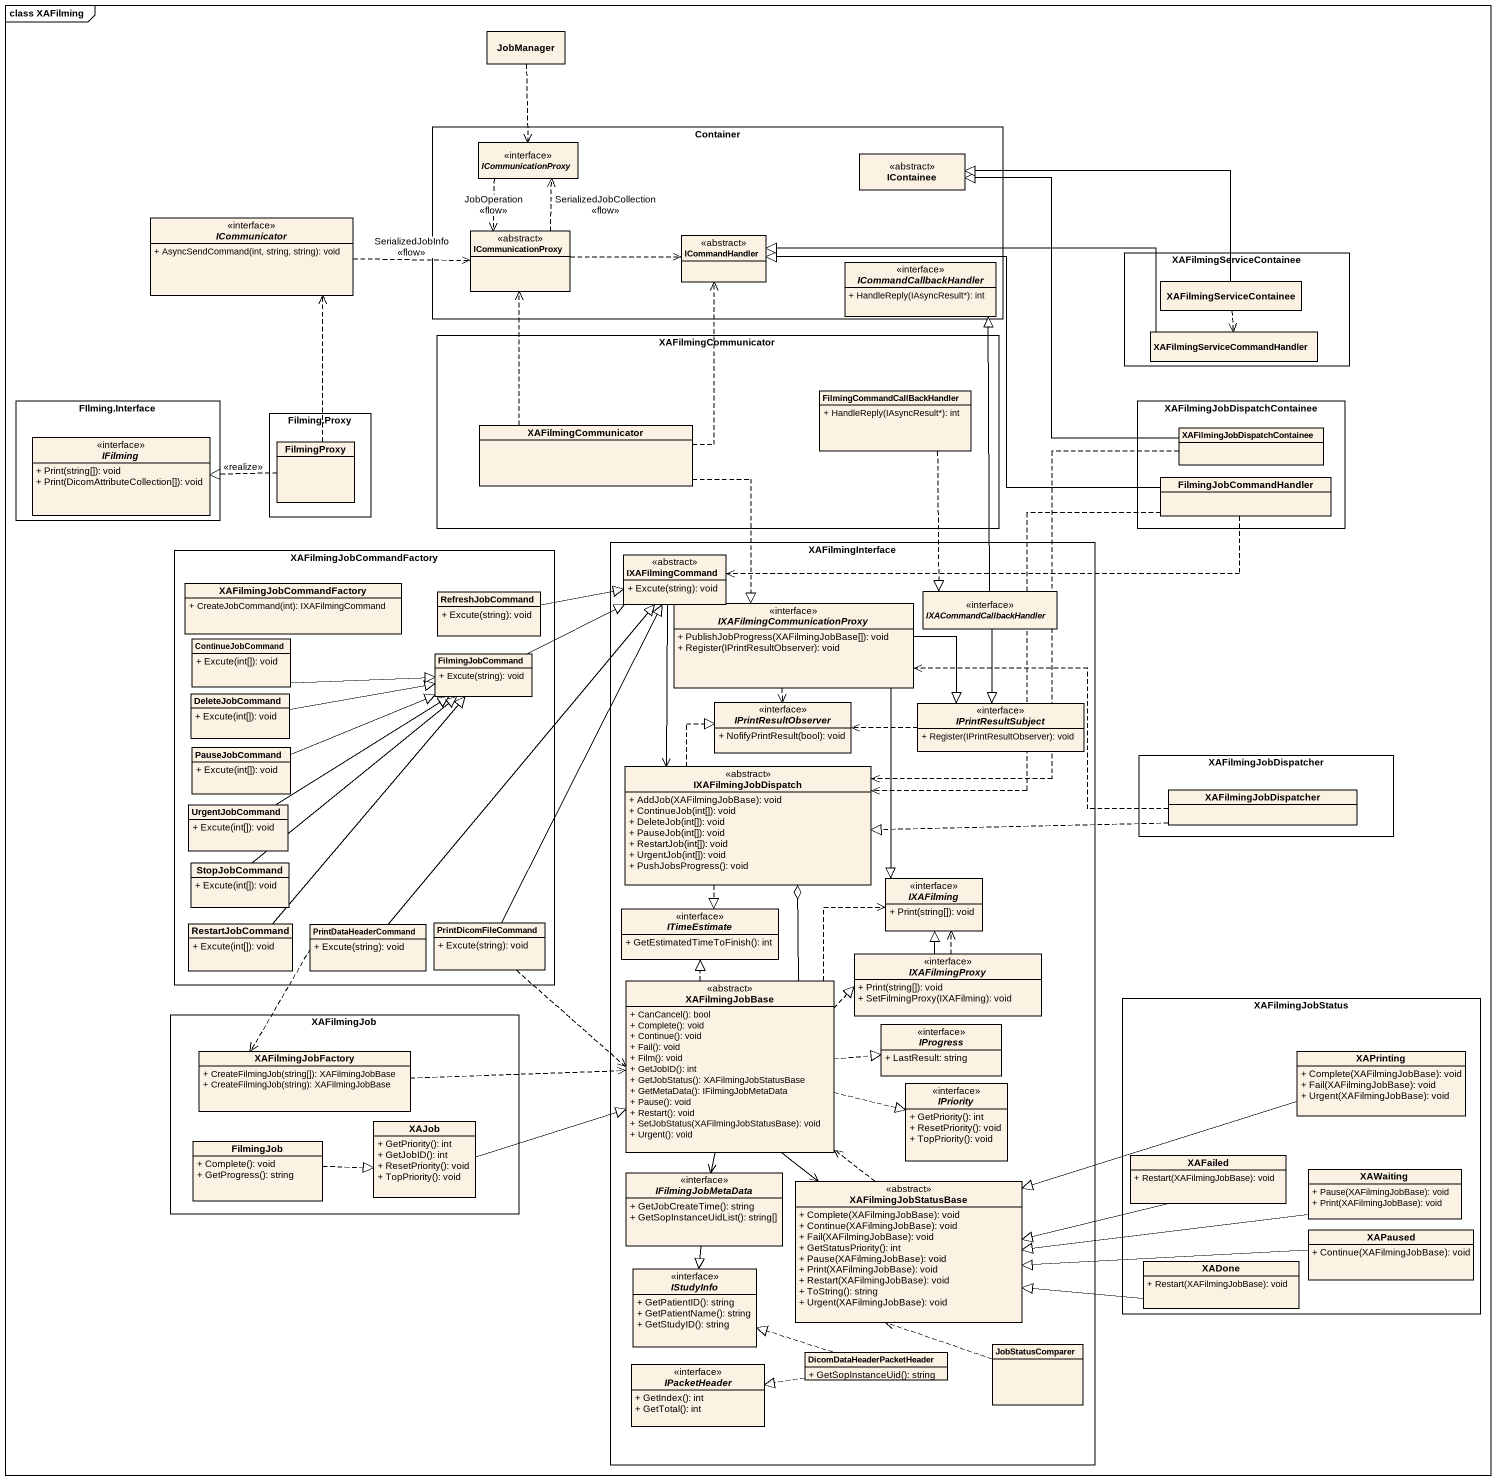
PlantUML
@startuml
mainframe class XAFilming
hide circle
hide empty members
skinparam classAttributeIconSize 0
class JobManager
rectangle Container {
  interface ICommunicationProxy
  class IContainee <<abstract>>
  class "ICommunicationProxy" as ICommunicationProxy_2 <<abstract>>
  class ICommandHandler <<abstract>>
  interface ICommandCallbackHandler {
    + HandleReply(IAsyncResult*): int
  }
}
interface ICommunicator {
  + AsyncSendCommand(int, string, string): void
}
rectangle XAFilmingServiceContainee {
  class "XAFilmingServiceContainee" as XAFilmingServiceContainee_2
  class "XAFilmingServiceCommandHandler" as XAFilmingServiceCommandHandl
}
rectangle XAFilmingCommunicator {
  class "FilmingCommandCallBackHandler" as FilmingCommandCallBackHandle {
    + HandleReply(IAsyncResult*): int
  }
  class "XAFilmingCommunicator" as XAFilmingCommunicator_2
}
rectangle "FIlming.Interface" as FIlming_Interface {
  interface IFilming {
    + Print(string[]): void
    + Print(DicomAttributeCollection[]): void
  }
}
rectangle "Filming.Proxy" as Filming_Proxy {
  class FilmingProxy
}
rectangle "XAFilmingJobDispatchContainee" as XAFilmingJobDispatchContaine {
  class "XAFilmingJobDispatchContainee" as XAFilmingJobDispatchContaine_2
  class FilmingJobCommandHandler
}
rectangle XAFilmingJobCommandFactory {
  class "XAFilmingJobCommandFactory" as XAFilmingJobCommandFactory_2 {
    + CreateJobCommand(int): IXAFilmingCommand
  }
  class RefreshJobCommand {
    + Excute(string): void
  }
  class ContinueJobCommand {
    + Excute(int[]): void
  }
  class FilmingJobCommand {
    + Excute(string): void
  }
  class DeleteJobCommand {
    + Excute(int[]): void
  }
  class PauseJobCommand {
    + Excute(int[]): void
  }
  class UrgentJobCommand {
    + Excute(int[]): void
  }
  class StopJobCommand {
    + Excute(int[]): void
  }
  class RestartJobCommand {
    + Excute(int[]): void
  }
  class PrintDataHeaderCommand {
    + Excute(string): void
  }
  class PrintDicomFileCommand {
    + Excute(string): void
  }
}
rectangle XAFilmingInterface {
  class IXAFilmingCommand <<abstract>> {
    + Excute(string): void
  }
  interface IXAFilmingCommunicationProxy {
    + PublishJobProgress(XAFilmingJobBase[]): void
    + Register(IPrintResultObserver): void
  }
  interface IXACommandCallbackHandler
  interface IPrintResultObserver {
    + NofifyPrintResult(bool): void
  }
  interface IPrintResultSubject {
    + Register(IPrintResultObserver): void
  }
  class IXAFilmingJobDispatch <<abstract>> {
    + AddJob(XAFilmingJobBase): void
    + ContinueJob(int[]): void
    + DeleteJob(int[]): void
    + PauseJob(int[]): void
    + RestartJob(int[]): void
    + UrgentJob(int[]): void
    + PushJobsProgress(): void
  }
  interface IXAFilming {
    + Print(string[]): void
  }
  interface ITimeEstimate {
    + GetEstimatedTimeToFinish(): int
  }
  interface IXAFilmingProxy {
    + Print(string[]): void
    + SetFilmingProxy(IXAFilming): void
  }
  class XAFilmingJobBase <<abstract>> {
    + CanCancel(): bool
    + Complete(): void
    + Continue(): void
    + Fail(): void
    + Film(): void
    + GetJobID(): int
    + GetJobStatus(): XAFilmingJobStatusBase
    + GetMetaData(): IFilmingJobMetaData
    + Pause(): void
    + Restart(): void
    + SetJobStatus(XAFilmingJobStatusBase): void
    + Urgent(): void
  }
  interface IProgress {
    + LastResult: string
  }
  interface IPriority {
    + GetPriority(): int
    + ResetPriority(): void
    + TopPriority(): void
  }
  interface IFilmingJobMetaData {
    + GetJobCreateTime(): string
    + GetSopInstanceUidList(): string[]
  }
  class XAFilmingJobStatusBase <<abstract>> {
    + Complete(XAFilmingJobBase): void
    + Continue(XAFilmingJobBase): void
    + Fail(XAFilmingJobBase): void
    + GetStatusPriority(): int
    + Pause(XAFilmingJobBase): void
    + Print(XAFilmingJobBase): void
    + Restart(XAFilmingJobBase): void
    + ToString(): string
    + Urgent(XAFilmingJobBase): void
  }
  interface IStudyInfo {
    + GetPatientID(): string
    + GetPatientName(): string
    + GetStudyID(): string
  }
  interface IPacketHeader {
    + GetIndex(): int
    + GetTotal(): int
  }
  class DicomDataHeaderPacketHeader {
    + GetSopInstanceUid(): string
  }
  class JobStatusComparer
}
rectangle XAFilmingJobDispatcher {
  class "XAFilmingJobDispatcher" as XAFilmingJobDispatcher_2
}
rectangle XAFilmingJob {
  class XAFilmingJobFactory {
    + CreateFilmingJob(string[]): XAFilmingJobBase
    + CreateFilmingJob(string): XAFilmingJobBase
  }
  class XAJob {
    + GetPriority(): int
    + GetJobID(): int
    + ResetPriority(): void
    + TopPriority(): void
  }
  class FilmingJob {
    + Complete(): void
    + GetProgress(): string
  }
}
rectangle XAFilmingJobStatus {
  class XAPrinting {
    + Complete(XAFilmingJobBase): void
    + Fail(XAFilmingJobBase): void
    + Urgent(XAFilmingJobBase): void
  }
  class XAFailed {
    + Restart(XAFilmingJobBase): void
  }
  class XAWaiting {
    + Pause(XAFilmingJobBase): void
    + Print(XAFilmingJobBase): void
  }
  class XAPaused {
    + Continue(XAFilmingJobBase): void
  }
  class XADone {
    + Restart(XAFilmingJobBase): void
  }
}
JobManager ..> ICommunicationProxy
ICommunicationProxy ..> ICommunicationProxy_2 : JobOperation\n<<flow>>
ICommunicator .right.> ICommunicationProxy_2 : SerializedJobInfo\n<<flow>>
ICommunicationProxy_2 .up.> ICommunicationProxy : SerializedJobCollection\n<<flow>>
ICommunicationProxy_2 .right.> ICommandHandler
XAFilmingServiceContainee_2 -left-|> IContainee
XAFilmingServiceContainee_2 ..> XAFilmingServiceCommandHandl
XAFilmingServiceCommandHandl -left-|> ICommandHandler
FilmingCommandCallBackHandle ..|> IXACommandCallbackHandler
XAFilmingCommunicator_2 .up.> ICommunicationProxy_2
XAFilmingCommunicator_2 .up.> ICommandHandler
XAFilmingCommunicator_2 ..|> IXAFilmingCommunicationProxy
XAFilmingJobDispatchContaine_2 -up-|> IContainee
XAFilmingJobDispatchContaine_2 ..> IXAFilmingJobDispatch
FilmingProxy .up.> ICommunicator
FilmingProxy .left.|> IFilming : <<realize>>
FilmingJobCommandHandler -left-|> ICommandHandler
FilmingJobCommandHandler .left.> IXAFilmingCommand
FilmingJobCommandHandler ..> IXAFilmingJobDispatch
IXAFilmingCommand --> IXAFilmingJobDispatch
RefreshJobCommand -right-|> IXAFilmingCommand
IXAFilmingCommunicationProxy ..> IPrintResultObserver
IXAFilmingCommunicationProxy -right-|> IPrintResultSubject
IXAFilmingCommunicationProxy --|> IXAFilming
IXACommandCallbackHandler -up-|> ICommandCallbackHandler
IXACommandCallbackHandler --|> IPrintResultSubject
ContinueJobCommand -right-|> FilmingJobCommand
FilmingJobCommand -right-|> IXAFilmingCommand
DeleteJobCommand -right-|> FilmingJobCommand
IPrintResultSubject .left.> IPrintResultObserver
PauseJobCommand -right-|> FilmingJobCommand
IXAFilmingJobDispatch .up.|> IPrintResultObserver
IXAFilmingJobDispatch ..|> ITimeEstimate
UrgentJobCommand -up-|> FilmingJobCommand
XAFilmingJobDispatcher_2 .left.> IXAFilmingCommunicationProxy
XAFilmingJobDispatcher_2 .left.|> IXAFilmingJobDispatch
StopJobCommand -up-|> FilmingJobCommand
RestartJobCommand -up-|> FilmingJobCommand
PrintDataHeaderCommand -up-|> IXAFilmingCommand
PrintDataHeaderCommand ..> XAFilmingJobFactory
PrintDicomFileCommand -up-|> IXAFilmingCommand
PrintDicomFileCommand .right.> XAFilmingJobBase
IXAFilmingProxy .up.> IXAFilming
IXAFilmingProxy -up-|> IXAFilming
XAFilmingJobBase -up-o IXAFilmingJobDispatch
XAFilmingJobBase .up.> IXAFilming
XAFilmingJobBase .up.|> ITimeEstimate
XAFilmingJobBase .right.|> IXAFilmingProxy
XAFilmingJobBase .right.|> IProgress
XAFilmingJobBase .right.|> IPriority
XAFilmingJobBase --> IFilmingJobMetaData
XAFilmingJobBase --> XAFilmingJobStatusBase
XAFilmingJobFactory .right.> XAFilmingJobBase
XAPrinting -left-|> XAFilmingJobStatusBase
XAJob -right-|> XAFilmingJobBase
FilmingJob .right.|> XAJob
IFilmingJobMetaData --|> IStudyInfo
XAFailed -left-|> XAFilmingJobStatusBase
XAWaiting -left-|> XAFilmingJobStatusBase
XAFilmingJobStatusBase .up.> XAFilmingJobBase
XAPaused -left-|> XAFilmingJobStatusBase
XADone -left-|> XAFilmingJobStatusBase
DicomDataHeaderPacketHeader .left.|> IStudyInfo
DicomDataHeaderPacketHeader .left.|> IPacketHeader
JobStatusComparer .up.> XAFilmingJobStatusBase
@enduml
